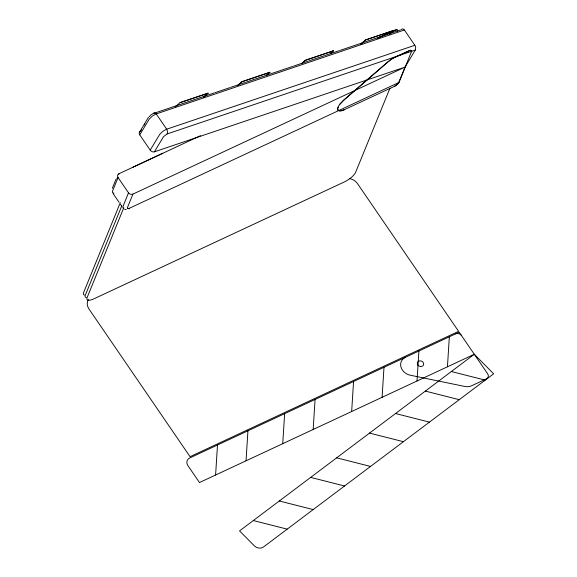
<?xml version="1.0" encoding="UTF-8"?>
<svg xmlns="http://www.w3.org/2000/svg" width="577" height="577" viewBox="0 0 577 577"><rect width="100%" height="100%" fill="white"/><g stroke="black" fill="none" stroke-linecap="round" stroke-linejoin="round"><path stroke-width="0.87" d="M215.596 475.015L217.5 445.004M246.033 460.814L247.937 430.803M282.737 443.684L284.634 413.673M313.167 429.476L315.071 399.464M351.66 411.509L353.564 381.498M382.097 397.308L383.993 367.297M417.005 381.008L418.909 350.996M447.442 366.806L449.339 336.795M337.725 108.938L337.725 108.317M337.79 108.404L338.158 106.969A16.437 5.424 -34.4 0 1 339.896 104.235L343.582 100.362L390.665 59.64A9.102 3 -34.4 0 1 394.264 57.549L410.247 50.358M337.927 107.841L338.216 107.055M116.056 179.173L112.313 188.297M116.943 178.762L117.282 177.925M118.653 174.564L118.999 173.727L200.471 135.696M118.999 173.727A3.267 2.762 22.2 0 0 118.054 177.521L112.421 191.405L112.558 192.776L113.972 193.194M120.305 202.621L83.615 292.532A10.898 3.592 -34.4 0 0 84.502 295.092M121.711 206.003L85.36 295.078A10.898 3.592 -34.4 0 0 86.247 297.638M118.054 177.521L128.512 192.805L122.894 206.645L122.915 207.9L123.889 208.47M123.795 207.72L87.105 297.624A10.898 3.592 -34.4 0 0 93.849 298.85L344.483 181.87A10.898 3.592 -34.4 0 0 355.641 172.285L389.958 88.202M141.589 129.601L140.478 131.455A3.289 2.358 34.5 0 0 139.742 134.838L150.208 150.121A3.289 2.358 34.5 0 0 154.42 151.816L405.068 67.083L132.941 194.096L127.438 207.59L127.632 208.578L129.32 208.297L398.757 82.54L405.068 67.083L415.267 50.055A4.926 2.712 68.9 0 0 415.563 49.348L415.656 47.386L415.007 45.525L404.398 30.004L402.998 28.9L401.758 29.167A4.926 2.712 68.9 0 0 401.325 29.679M399.154 82.035L411.43 51.721A6.65 2.193 -34.4 0 0 411.596 51.043M139.692 131.938L148.52 117.174M144.358 124.978L144.914 124.048M139.749 134.838L149.263 119.086L152.35 116.085L155.833 114.058L404.398 30.004M150.208 150.121L159.728 134.362L162.678 131.462L166.226 129.363L414.856 45.287M154.427 151.83L163.486 136.727L166.926 134.023L415.267 50.055M149.349 116.648L151.008 114.83L153.15 113.59M339.839 104.148L343.524 100.275L387.932 61.753M398.188 83.369L395.447 85.749M175.343 106.832L179.981 102.641L208.016 93.164L203.429 97.441M203.371 97.354L208.016 93.164M237.839 85.324L241.821 81.732L269.856 72.255L266.596 75.335M238.561 84.812L241.878 81.819L269.913 72.341M266.538 75.248L269.856 72.255M301.987 63.261L305.305 60.268L333.34 50.79L330.744 53.272M302.045 63.347L305.363 60.354L333.398 50.877M330.686 53.185L333.34 50.79M360.849 44.112L365.493 39.921L393.528 30.444L389.605 34.115M360.906 44.191L365.551 40.001L393.586 30.523M389.547 34.036L393.528 30.444M388.364 61.523L390.723 59.727A9.102 3 -34.4 0 1 394.322 57.635L409.006 50.783M474.294 354.271L239.549 530.905L254.443 545.929A6.542 5.518 22.2 0 0 263.494 546.982L493.652 373.802L474.294 354.271L199.483 482.538L187.864 465.56A6.542 5.518 22.2 0 1 189.754 457.958L459.191 332.201L487.659 373.795A4.356 3.678 22.2 0 1 486.404 378.865L471.719 385.717A10.898 9.203 22.2 0 1 464.687 386.431L410.24 375.209A10.898 9.203 22.2 0 1 402.508 370.182L402.335 369.936A10.898 9.203 22.2 0 1 405.48 357.264M395.144 86.045L344.289 109.709L340.48 110.878M394.416 86.312L396.976 84.74L398.657 82.756A6.65 2.193 -34.4 0 0 399.096 81.948M377.358 38.471A9.102 3 -34.4 0 1 380.149 36.921L395.144 29.932L397.257 29.853M380.2 37.007L396.666 29.679M344.346 109.789L341.245 110.856L338.764 110.69M409.266 50.56L411.019 50.336M208.073 93.243L179.981 102.641M153.972 113.308L214.377 92.89M215.192 92.608L229.891 87.639M230.706 87.365L245.398 82.396M246.213 82.122L292.748 66.391M293.563 66.117L308.255 61.148M309.077 60.866L323.769 55.904M324.584 55.623L339.283 50.661M340.098 50.379L400.503 29.954M397.856 83.239L398.469 82.994A4.991 2.106 65 0 0 398.757 82.54M410.471 50.235L411.379 50.48M126.276 209.581L124.733 209.35M339.896 110.986L338.035 110.164M451.358 371.53L485.243 380.128M425.357 391.091L459.242 399.695M395.541 413.529L429.418 422.133M369.54 433.096L403.424 441.693M336.658 457.835L370.542 466.432M310.664 477.395L344.548 485.993M279.311 500.987L313.196 509.585M253.317 520.548L287.202 529.145M127.459 208.564L129.032 208.751A4.991 2.106 65 0 0 129.32 208.297M338.41 110.553L337.819 109.789M162.858 153.251L132.429 167.46M113.186 193.692L119.071 202.289M120.377 204.2L121.682 206.104M397.416 30.04L397.531 30.494A6.65 2.193 -34.4 0 1 397.373 31.172M337.696 109.349L337.877 109.868M411.581 50.848L411.653 51.129A6.65 2.193 -34.4 0 1 411.488 51.8M397.466 30.213L397.474 30.415A6.65 2.193 -34.4 0 1 397.315 31.086M337.668 108.851L337.754 109.428M153.28 113.395A4.926 2.712 68.9 0 1 153.583 113.078L154.831 112.803L156.064 113.691L166.688 129.19L167.489 131.296L167.395 133.251A4.926 2.712 68.9 0 1 167.099 133.965M378.231 38.053A9.102 3 -34.4 0 1 380.207 37.007M132.941 194.096A3.267 2.762 22.2 0 1 128.512 192.805M455.606 333.867A4.356 3.678 22.2 0 1 461.513 335.59M88.404 299.535A10.898 9.203 22.2 0 0 88.966 308.976L190.064 456.688L458.607 331.349L357.502 183.63A10.898 9.203 22.2 0 0 349.59 178.567M418.051 365.241A3.267 2.762 22.2 0 0 423.511 364.981A3.267 2.762 22.2 0 0 419.962 360.856A3.267 2.762 22.2 0 0 418.051 365.241"/></g></svg>
